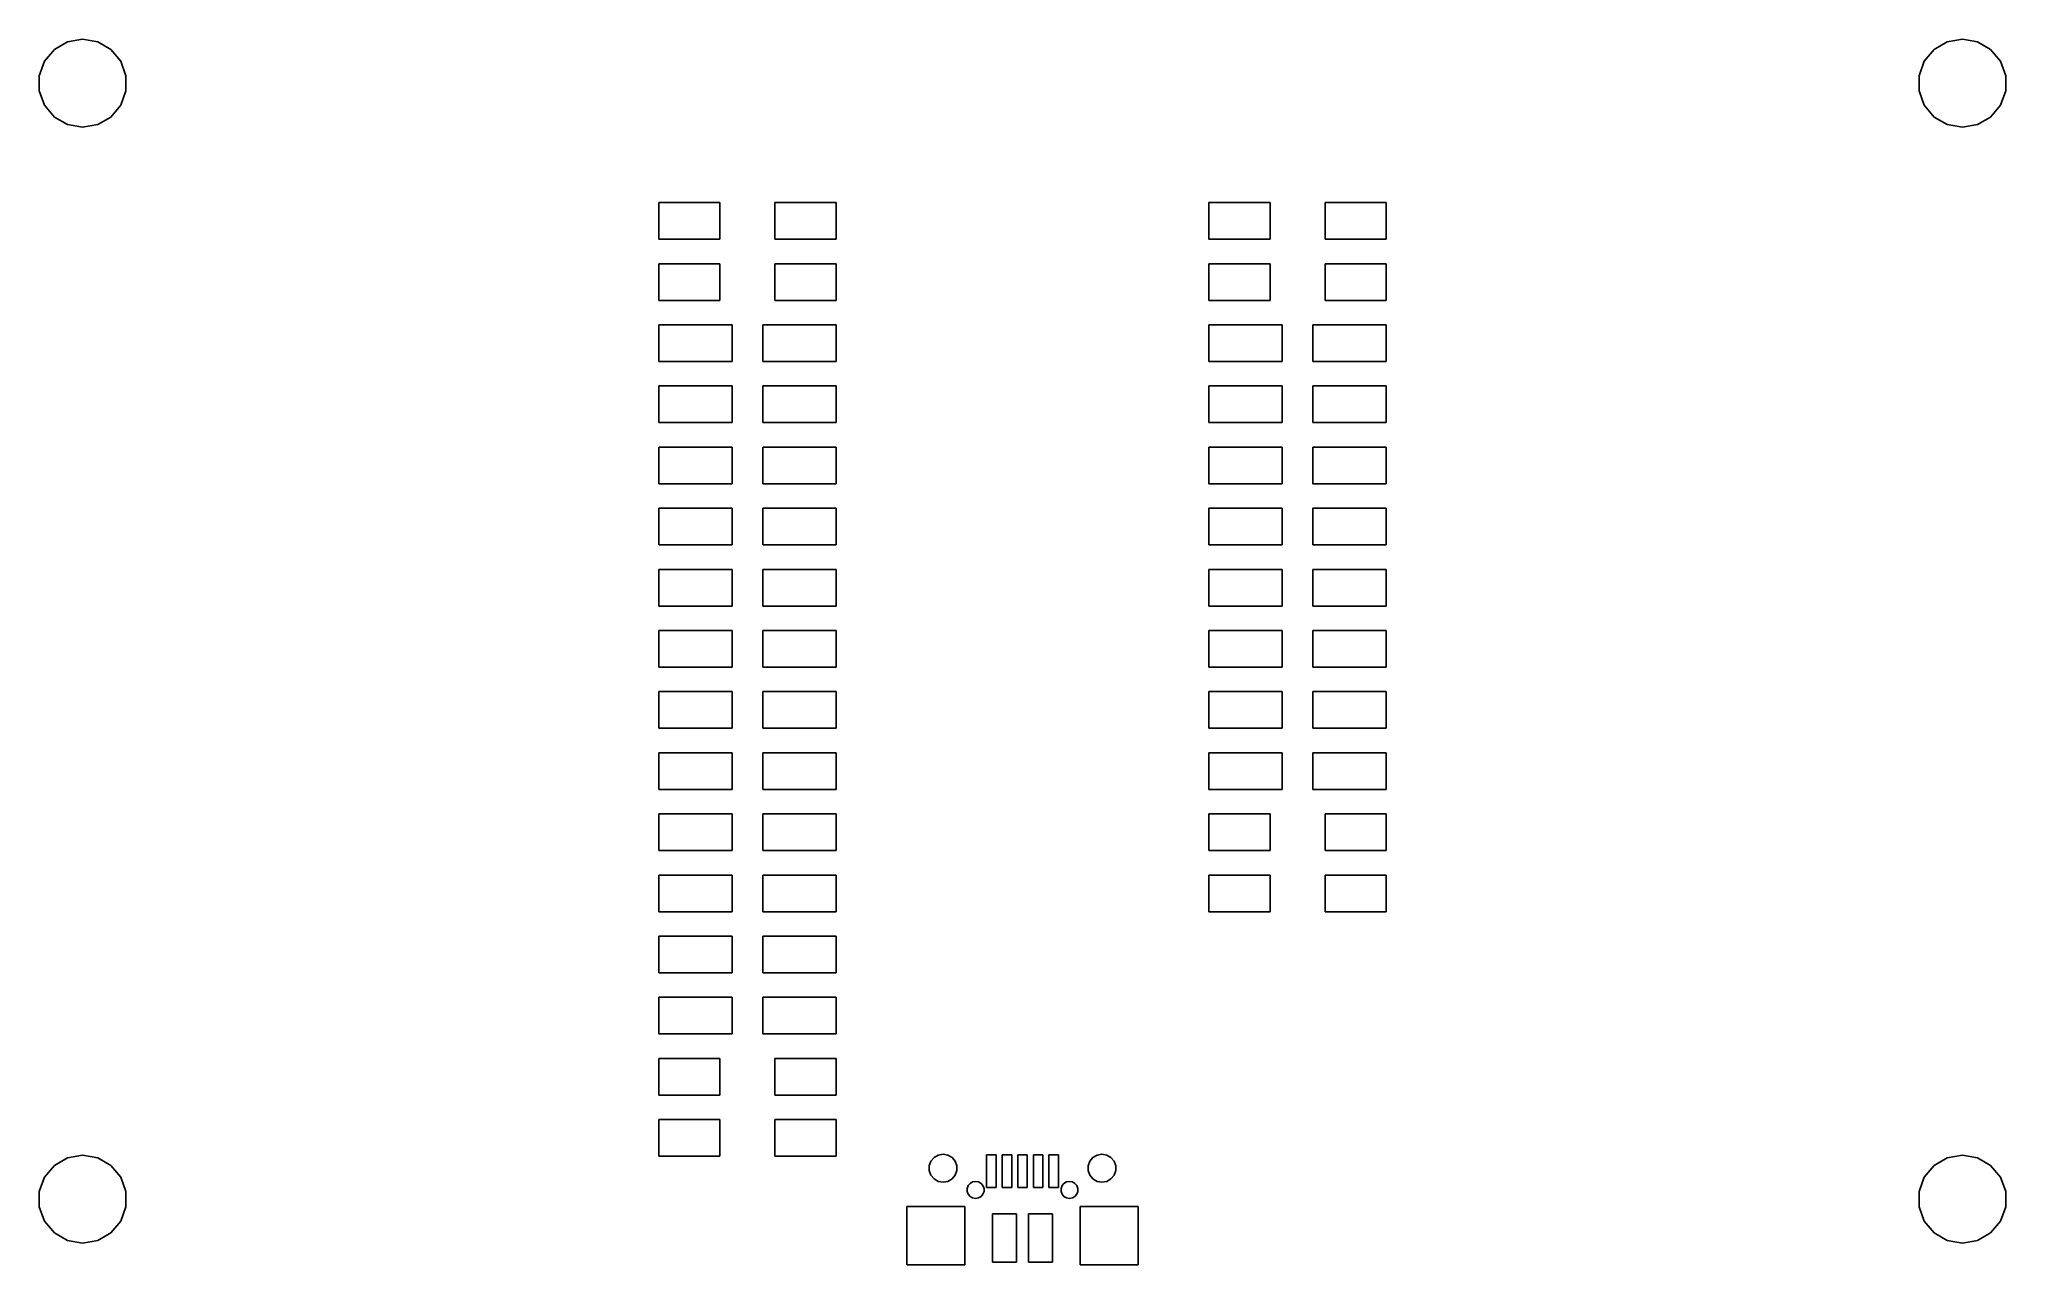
# Model space of a CAD drawing. Extents: x 126.2 to 208, y -141.1 to -90.2.
import ezdxf

# ---------------------------------------------------------------- set-up
doc = ezdxf.new("R2010")
doc.units = 0
doc.header["$MEASUREMENT"] = 0
doc.layers.add('BLACK', color=7, linetype='CONTINUOUS')

msp = doc.modelspace()

# ---------------------------------------------------------------- linework, layer by layer
at = {"layer": 'BLACK', "linetype": 'CONTINUOUS'}
for p, q in [((126.467, -91.1333), (126.875, -90.647)), ((126.875, -90.647), (127.424, -90.3296)), ((127.424, -90.3296), (128.049, -90.2194)), ((128.049, -90.2194), (128.675, -90.3296)), ((128.675, -90.3296), (129.224, -90.647)), ((129.224, -90.647), (129.632, -91.1333)), ((204.572, -91.1333), (204.98, -90.647)), ((204.98, -90.647), (205.529, -90.3296)), ((205.529, -90.3296), (206.154, -90.2194)), ((206.154, -90.2194), (206.78, -90.3296)), ((206.78, -90.3296), (207.329, -90.647)), ((207.329, -90.647), (207.737, -91.1333)), ((126.249, -91.7297), (126.467, -91.1333)), ((129.632, -91.1333), (129.849, -91.7297)), ((204.354, -91.7297), (204.572, -91.1333)), ((207.737, -91.1333), (207.954, -91.7297)), ((126.249, -92.3645), (126.249, -91.7297)), ((129.849, -91.7297), (129.849, -92.3645)), ((204.354, -92.3645), (204.354, -91.7297)), ((207.954, -91.7297), (207.954, -92.3645)), ((126.467, -92.961), (126.249, -92.3645)), ((126.875, -93.4473), (126.467, -92.961)), ((129.632, -92.961), (129.224, -93.4473)), ((129.849, -92.3645), (129.632, -92.961)), ((204.572, -92.961), (204.354, -92.3645)), ((204.98, -93.4473), (204.572, -92.961)), ((207.737, -92.961), (207.329, -93.4473)), ((207.954, -92.3645), (207.737, -92.961)), ((127.424, -93.7647), (126.875, -93.4473)), ((128.049, -93.8749), (127.424, -93.7647)), ((128.675, -93.7647), (128.049, -93.8749)), ((129.224, -93.4473), (128.675, -93.7647)), ((205.529, -93.7647), (204.98, -93.4473)), ((206.154, -93.8749), (205.529, -93.7647)), ((206.78, -93.7647), (206.154, -93.8749)), ((207.329, -93.4473), (206.78, -93.7647)), ((151.989, -98.5241), (151.989, -97.0001)), ((151.989, -97.0001), (154.529, -97.0001)), ((154.529, -97.0001), (154.529, -98.5241)), ((156.815, -98.5241), (156.815, -97.0001)), ((156.815, -97.0001), (159.355, -97.0001)), ((159.355, -97.0001), (159.355, -98.5241)), ((174.849, -98.5241), (174.849, -97.0001)), ((174.849, -97.0001), (177.389, -97.0001)), ((177.389, -97.0001), (177.389, -98.5241)), ((179.675, -98.5241), (179.675, -97.0001)), ((179.675, -97.0001), (182.215, -97.0001)), ((182.215, -97.0001), (182.215, -98.5241)), ((154.529, -98.5241), (151.989, -98.5241)), ((159.355, -98.5241), (156.815, -98.5241)), ((177.389, -98.5241), (174.849, -98.5241)), ((182.215, -98.5241), (179.675, -98.5241)), ((151.989, -101.064), (151.989, -99.5401)), ((151.989, -99.5401), (154.529, -99.5401)), ((154.529, -99.5401), (154.529, -101.064)), ((156.815, -101.064), (156.815, -99.5401)), ((156.815, -99.5401), (159.355, -99.5401)), ((159.355, -99.5401), (159.355, -101.064)), ((174.849, -101.064), (174.849, -99.5401)), ((174.849, -99.5401), (177.389, -99.5401)), ((177.389, -99.5401), (177.389, -101.064)), ((179.675, -101.064), (179.675, -99.5401)), ((179.675, -99.5401), (182.215, -99.5401)), ((182.215, -99.5401), (182.215, -101.064)), ((154.529, -101.064), (151.989, -101.064)), ((159.355, -101.064), (156.815, -101.064)), ((177.389, -101.064), (174.849, -101.064)), ((182.215, -101.064), (179.675, -101.064)), ((151.989, -103.604), (151.989, -102.08)), ((151.989, -102.08), (155.037, -102.08)), ((155.037, -102.08), (155.037, -103.604)), ((156.307, -103.604), (156.307, -102.08)), ((156.307, -102.08), (159.355, -102.08)), ((159.355, -102.08), (159.355, -103.604)), ((174.849, -103.604), (174.849, -102.08)), ((174.849, -102.08), (177.897, -102.08)), ((177.897, -102.08), (177.897, -103.604)), ((179.167, -103.604), (179.167, -102.08)), ((179.167, -102.08), (182.215, -102.08)), ((182.215, -102.08), (182.215, -103.604)), ((155.037, -103.604), (151.989, -103.604)), ((159.355, -103.604), (156.307, -103.604)), ((177.897, -103.604), (174.849, -103.604)), ((182.215, -103.604), (179.167, -103.604)), ((151.989, -106.144), (151.989, -104.62)), ((151.989, -104.62), (155.037, -104.62)), ((155.037, -104.62), (155.037, -106.144)), ((156.307, -106.144), (156.307, -104.62)), ((156.307, -104.62), (159.355, -104.62)), ((159.355, -104.62), (159.355, -106.144)), ((174.849, -106.144), (174.849, -104.62)), ((174.849, -104.62), (177.897, -104.62)), ((177.897, -104.62), (177.897, -106.144)), ((179.167, -106.144), (179.167, -104.62)), ((179.167, -104.62), (182.215, -104.62)), ((182.215, -104.62), (182.215, -106.144)), ((155.037, -106.144), (151.989, -106.144)), ((159.355, -106.144), (156.307, -106.144)), ((177.897, -106.144), (174.849, -106.144)), ((182.215, -106.144), (179.167, -106.144)), ((151.989, -108.684), (151.989, -107.16)), ((151.989, -107.16), (155.037, -107.16)), ((155.037, -107.16), (155.037, -108.684)), ((156.307, -108.684), (156.307, -107.16)), ((156.307, -107.16), (159.355, -107.16)), ((159.355, -107.16), (159.355, -108.684)), ((174.849, -108.684), (174.849, -107.16)), ((174.849, -107.16), (177.897, -107.16)), ((177.897, -107.16), (177.897, -108.684)), ((179.167, -108.684), (179.167, -107.16)), ((179.167, -107.16), (182.215, -107.16)), ((182.215, -107.16), (182.215, -108.684)), ((155.037, -108.684), (151.989, -108.684)), ((159.355, -108.684), (156.307, -108.684)), ((177.897, -108.684), (174.849, -108.684)), ((182.215, -108.684), (179.167, -108.684)), ((151.989, -111.224), (151.989, -109.7)), ((151.989, -109.7), (155.037, -109.7)), ((155.037, -109.7), (155.037, -111.224)), ((156.307, -111.224), (156.307, -109.7)), ((156.307, -109.7), (159.355, -109.7)), ((159.355, -109.7), (159.355, -111.224)), ((174.849, -111.224), (174.849, -109.7)), ((174.849, -109.7), (177.897, -109.7)), ((177.897, -109.7), (177.897, -111.224)), ((179.167, -111.224), (179.167, -109.7)), ((179.167, -109.7), (182.215, -109.7)), ((182.215, -109.7), (182.215, -111.224)), ((155.037, -111.224), (151.989, -111.224)), ((159.355, -111.224), (156.307, -111.224)), ((177.897, -111.224), (174.849, -111.224)), ((182.215, -111.224), (179.167, -111.224)), ((151.989, -113.764), (151.989, -112.24)), ((151.989, -112.24), (155.037, -112.24)), ((155.037, -112.24), (155.037, -113.764)), ((156.307, -113.764), (156.307, -112.24)), ((156.307, -112.24), (159.355, -112.24)), ((159.355, -112.24), (159.355, -113.764)), ((174.849, -113.764), (174.849, -112.24)), ((174.849, -112.24), (177.897, -112.24)), ((177.897, -112.24), (177.897, -113.764)), ((179.167, -113.764), (179.167, -112.24)), ((179.167, -112.24), (182.215, -112.24)), ((182.215, -112.24), (182.215, -113.764)), ((155.037, -113.764), (151.989, -113.764)), ((159.355, -113.764), (156.307, -113.764)), ((177.897, -113.764), (174.849, -113.764)), ((182.215, -113.764), (179.167, -113.764)), ((151.989, -116.304), (151.989, -114.78)), ((151.989, -114.78), (155.037, -114.78)), ((155.037, -114.78), (155.037, -116.304)), ((156.307, -116.304), (156.307, -114.78)), ((156.307, -114.78), (159.355, -114.78)), ((159.355, -114.78), (159.355, -116.304)), ((174.849, -116.304), (174.849, -114.78)), ((174.849, -114.78), (177.897, -114.78)), ((177.897, -114.78), (177.897, -116.304)), ((179.167, -116.304), (179.167, -114.78)), ((179.167, -114.78), (182.215, -114.78)), ((182.215, -114.78), (182.215, -116.304)), ((155.037, -116.304), (151.989, -116.304)), ((159.355, -116.304), (156.307, -116.304)), ((177.897, -116.304), (174.849, -116.304)), ((182.215, -116.304), (179.167, -116.304)), ((151.989, -118.844), (151.989, -117.32)), ((151.989, -117.32), (155.037, -117.32)), ((155.037, -117.32), (155.037, -118.844)), ((156.307, -118.844), (156.307, -117.32)), ((156.307, -117.32), (159.355, -117.32)), ((159.355, -117.32), (159.355, -118.844)), ((174.849, -118.844), (174.849, -117.32)), ((174.849, -117.32), (177.897, -117.32)), ((177.897, -117.32), (177.897, -118.844)), ((179.167, -118.844), (179.167, -117.32)), ((179.167, -117.32), (182.215, -117.32)), ((182.215, -117.32), (182.215, -118.844)), ((155.037, -118.844), (151.989, -118.844)), ((159.355, -118.844), (156.307, -118.844)), ((177.897, -118.844), (174.849, -118.844)), ((182.215, -118.844), (179.167, -118.844)), ((151.989, -121.384), (151.989, -119.86)), ((151.989, -119.86), (155.037, -119.86)), ((155.037, -119.86), (155.037, -121.384)), ((156.307, -121.384), (156.307, -119.86)), ((156.307, -119.86), (159.355, -119.86)), ((159.355, -119.86), (159.355, -121.384)), ((174.849, -121.384), (174.849, -119.86)), ((174.849, -119.86), (177.897, -119.86)), ((177.897, -119.86), (177.897, -121.384)), ((179.167, -121.384), (179.167, -119.86)), ((179.167, -119.86), (182.215, -119.86)), ((182.215, -119.86), (182.215, -121.384)), ((155.037, -121.384), (151.989, -121.384)), ((159.355, -121.384), (156.307, -121.384)), ((177.897, -121.384), (174.849, -121.384)), ((182.215, -121.384), (179.167, -121.384)), ((151.989, -123.924), (151.989, -122.4)), ((151.989, -122.4), (155.037, -122.4)), ((155.037, -122.4), (155.037, -123.924)), ((156.307, -123.924), (156.307, -122.4)), ((156.307, -122.4), (159.355, -122.4)), ((159.355, -122.4), (159.355, -123.924)), ((174.849, -123.924), (174.849, -122.4)), ((174.849, -122.4), (177.389, -122.4)), ((177.389, -122.4), (177.389, -123.924)), ((179.675, -123.924), (179.675, -122.4)), ((179.675, -122.4), (182.215, -122.4)), ((182.215, -122.4), (182.215, -123.924)), ((155.037, -123.924), (151.989, -123.924)), ((159.355, -123.924), (156.307, -123.924)), ((177.389, -123.924), (174.849, -123.924)), ((182.215, -123.924), (179.675, -123.924)), ((151.989, -126.464), (151.989, -124.94)), ((151.989, -124.94), (155.037, -124.94)), ((155.037, -124.94), (155.037, -126.464)), ((156.307, -126.464), (156.307, -124.94)), ((156.307, -124.94), (159.355, -124.94)), ((159.355, -124.94), (159.355, -126.464)), ((174.849, -126.464), (174.849, -124.94)), ((174.849, -124.94), (177.389, -124.94)), ((177.389, -124.94), (177.389, -126.464)), ((179.675, -126.464), (179.675, -124.94)), ((179.675, -124.94), (182.215, -124.94)), ((182.215, -124.94), (182.215, -126.464)), ((155.037, -126.464), (151.989, -126.464)), ((159.355, -126.464), (156.307, -126.464)), ((177.389, -126.464), (174.849, -126.464)), ((182.215, -126.464), (179.675, -126.464)), ((151.989, -129.004), (151.989, -127.48)), ((151.989, -127.48), (155.037, -127.48)), ((155.037, -127.48), (155.037, -129.004)), ((156.307, -129.004), (156.307, -127.48)), ((156.307, -127.48), (159.355, -127.48)), ((159.355, -127.48), (159.355, -129.004)), ((155.037, -129.004), (151.989, -129.004)), ((159.355, -129.004), (156.307, -129.004)), ((151.989, -131.544), (151.989, -130.02)), ((151.989, -130.02), (155.037, -130.02)), ((155.037, -130.02), (155.037, -131.544)), ((156.307, -131.544), (156.307, -130.02)), ((156.307, -130.02), (159.355, -130.02)), ((159.355, -130.02), (159.355, -131.544)), ((155.037, -131.544), (151.989, -131.544)), ((159.355, -131.544), (156.307, -131.544)), ((151.989, -134.084), (151.989, -132.56)), ((151.989, -132.56), (154.529, -132.56)), ((154.529, -132.56), (154.529, -134.084)), ((156.815, -134.084), (156.815, -132.56)), ((156.815, -132.56), (159.355, -132.56)), ((159.355, -132.56), (159.355, -134.084)), ((154.529, -134.084), (151.989, -134.084)), ((159.355, -134.084), (156.815, -134.084)), ((151.989, -136.624), (151.989, -135.1)), ((151.989, -135.1), (154.529, -135.1)), ((154.529, -135.1), (154.529, -136.624)), ((156.815, -136.624), (156.815, -135.1)), ((156.815, -135.1), (159.355, -135.1)), ((159.355, -135.1), (159.355, -136.624)), ((126.467, -137.488), (126.875, -137.002)), ((126.875, -137.002), (127.424, -136.685)), ((127.424, -136.685), (128.049, -136.574)), ((128.049, -136.574), (128.675, -136.685)), ((128.675, -136.685), (129.224, -137.002)), ((129.224, -137.002), (129.632, -137.488)), ((154.529, -136.624), (151.989, -136.624)), ((159.355, -136.624), (156.815, -136.624)), ((163.23, -137.02), (163.299, -136.831)), ((163.23, -137.222), (163.23, -137.02)), ((163.299, -137.411), (163.23, -137.222)), ((163.299, -136.831), (163.429, -136.677)), ((163.429, -136.677), (163.603, -136.576)), ((163.603, -136.576), (163.802, -136.541)), ((163.802, -136.541), (164, -136.576)), ((164, -136.576), (164.175, -136.677)), ((164.175, -136.677), (164.304, -136.831)), ((164.304, -136.831), (164.373, -137.02)), ((164.373, -137.222), (164.304, -137.411)), ((164.373, -137.02), (164.373, -137.222)), ((165.602, -137.921), (165.602, -136.571)), ((165.602, -136.571), (166.002, -136.571)), ((166.002, -136.571), (166.002, -137.921)), ((166.252, -137.921), (166.252, -136.571)), ((166.252, -136.571), (166.652, -136.571)), ((166.652, -136.571), (166.652, -137.921)), ((166.902, -137.921), (166.902, -136.571)), ((166.902, -136.571), (167.302, -136.571)), ((167.302, -136.571), (167.302, -137.921)), ((167.552, -137.921), (167.552, -136.571)), ((167.552, -136.571), (167.952, -136.571)), ((167.952, -136.571), (167.952, -137.921)), ((168.202, -137.921), (168.202, -136.571)), ((168.202, -136.571), (168.602, -136.571)), ((168.602, -136.571), (168.602, -137.921)), ((169.83, -137.02), (169.899, -136.831)), ((169.83, -137.222), (169.83, -137.02)), ((169.899, -137.411), (169.83, -137.222)), ((169.899, -136.831), (170.029, -136.677)), ((170.029, -136.677), (170.203, -136.576)), ((170.203, -136.576), (170.402, -136.541)), ((170.402, -136.541), (170.6, -136.576)), ((170.6, -136.576), (170.775, -136.677)), ((170.775, -136.677), (170.904, -136.831)), ((170.904, -136.831), (170.973, -137.02)), ((170.973, -137.222), (170.904, -137.411)), ((170.973, -137.02), (170.973, -137.222)), ((204.572, -137.488), (204.98, -137.002)), ((204.98, -137.002), (205.529, -136.685)), ((205.529, -136.685), (206.154, -136.574)), ((206.154, -136.574), (206.78, -136.685)), ((206.78, -136.685), (207.329, -137.002)), ((207.329, -137.002), (207.737, -137.488)), ((126.249, -138.085), (126.467, -137.488)), ((129.632, -137.488), (129.849, -138.085)), ((163.429, -137.566), (163.299, -137.411)), ((163.603, -137.666), (163.429, -137.566)), ((163.802, -137.701), (163.603, -137.666)), ((164, -137.666), (163.802, -137.701)), ((164.175, -137.566), (164, -137.666)), ((164.304, -137.411), (164.175, -137.566)), ((164.802, -137.959), (164.844, -137.843)), ((164.802, -138.083), (164.802, -137.959)), ((164.844, -137.843), (164.923, -137.749)), ((164.923, -137.749), (165.03, -137.687)), ((165.03, -137.687), (165.152, -137.666)), ((165.152, -137.666), (165.273, -137.687)), ((165.273, -137.687), (165.38, -137.749)), ((165.38, -137.749), (165.46, -137.843)), ((165.46, -137.843), (165.502, -137.959)), ((165.502, -137.959), (165.502, -138.083)), ((166.002, -137.921), (165.602, -137.921)), ((166.652, -137.921), (166.252, -137.921)), ((167.302, -137.921), (166.902, -137.921)), ((167.952, -137.921), (167.552, -137.921)), ((168.602, -137.921), (168.202, -137.921)), ((168.702, -137.959), (168.744, -137.843)), ((168.702, -138.083), (168.702, -137.959)), ((168.744, -137.843), (168.823, -137.749)), ((168.823, -137.749), (168.93, -137.687)), ((168.93, -137.687), (169.052, -137.666)), ((169.052, -137.666), (169.173, -137.687)), ((169.173, -137.687), (169.28, -137.749)), ((169.28, -137.749), (169.36, -137.843)), ((169.36, -137.843), (169.402, -137.959)), ((169.402, -137.959), (169.402, -138.083)), ((170.029, -137.566), (169.899, -137.411)), ((170.203, -137.666), (170.029, -137.566)), ((170.402, -137.701), (170.203, -137.666)), ((170.6, -137.666), (170.402, -137.701)), ((170.775, -137.566), (170.6, -137.666)), ((170.904, -137.411), (170.775, -137.566)), ((204.354, -138.085), (204.572, -137.488)), ((207.737, -137.488), (207.954, -138.085)), ((126.249, -138.72), (126.249, -138.085)), ((126.467, -139.316), (126.249, -138.72)), ((129.849, -138.72), (129.632, -139.316)), ((129.849, -138.085), (129.849, -138.72)), ((162.295, -141.128), (162.295, -138.715)), ((162.295, -138.715), (164.708, -138.715)), ((164.708, -138.715), (164.708, -141.128)), ((164.844, -138.199), (164.802, -138.083)), ((164.923, -138.293), (164.844, -138.199)), ((165.03, -138.355), (164.923, -138.293)), ((165.152, -138.377), (165.03, -138.355)), ((165.273, -138.355), (165.152, -138.377)), ((165.38, -138.293), (165.273, -138.355)), ((165.46, -138.199), (165.38, -138.293)), ((165.502, -138.083), (165.46, -138.199)), ((168.744, -138.199), (168.702, -138.083)), ((168.823, -138.293), (168.744, -138.199)), ((168.93, -138.355), (168.823, -138.293)), ((169.052, -138.377), (168.93, -138.355)), ((169.173, -138.355), (169.052, -138.377)), ((169.28, -138.293), (169.173, -138.355)), ((169.36, -138.199), (169.28, -138.293)), ((169.402, -138.083), (169.36, -138.199)), ((169.495, -141.128), (169.495, -138.715)), ((169.495, -138.715), (171.908, -138.715)), ((171.908, -138.715), (171.908, -141.128)), ((204.354, -138.72), (204.354, -138.085)), ((204.572, -139.316), (204.354, -138.72)), ((207.954, -138.72), (207.737, -139.316)), ((207.954, -138.085), (207.954, -138.72)), ((126.875, -139.802), (126.467, -139.316)), ((129.632, -139.316), (129.224, -139.802)), ((165.852, -141.021), (165.852, -139.021)), ((165.852, -139.021), (166.852, -139.021)), ((166.852, -139.021), (166.852, -141.021)), ((167.352, -141.021), (167.352, -139.021)), ((167.352, -139.021), (168.352, -139.021)), ((168.352, -139.021), (168.352, -141.021)), ((204.98, -139.802), (204.572, -139.316)), ((207.737, -139.316), (207.329, -139.802)), ((127.424, -140.12), (126.875, -139.802)), ((128.049, -140.23), (127.424, -140.12)), ((128.675, -140.12), (128.049, -140.23)), ((129.224, -139.802), (128.675, -140.12)), ((205.529, -140.12), (204.98, -139.802)), ((206.154, -140.23), (205.529, -140.12)), ((206.78, -140.12), (206.154, -140.23)), ((207.329, -139.802), (206.78, -140.12)), ((164.708, -141.128), (162.295, -141.128)), ((166.852, -141.021), (165.852, -141.021)), ((168.352, -141.021), (167.352, -141.021)), ((171.908, -141.128), (169.495, -141.128))]:
    msp.add_line(p, q, dxfattribs=at)

doc.saveas('drawing.dxf')
